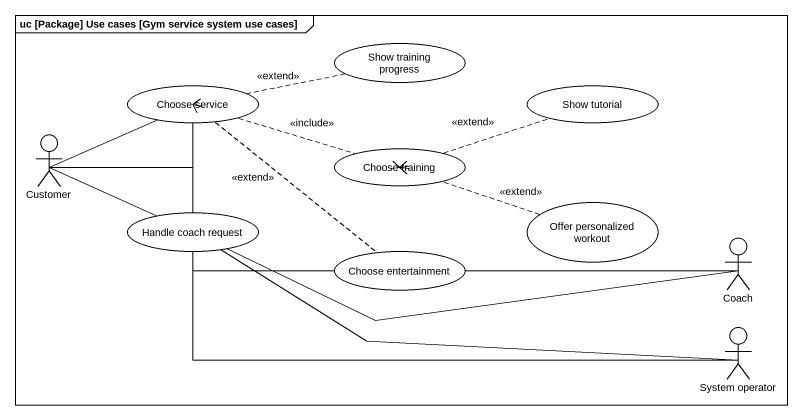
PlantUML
@startuml
mainframe uc [Package] Use cases [Gym service system use cases]
usecase "Show training progress" as Show_training_progress #FFFFFF
usecase "Choose service" as Choose_service #FFFFFF
usecase "Show tutorial" as Show_tutorial #FFFFFF
actor Customer #FFFFFF
usecase "Choose training" as Choose_training #FFFFFF
usecase "Offer personalized workout" as Offer_personalized_workout #FFFFFF
usecase "Handle coach request" as Handle_coach_request #FFFFFF
usecase "Choose entertainment" as Choose_entertainment #FFFFFF
actor Coach #FFFFFF
actor "System operator" as System_operator #FFFFFF
Show_training_progress .left.> Choose_service : <<extend>>
Choose_service .right.> Choose_training : <<include>>
Show_tutorial .left.> Choose_training : <<extend>>
Customer -right- Choose_service
Customer -right- Handle_coach_request
Offer_personalized_workout .left.> Choose_training : <<extend>>
Choose_entertainment .up.> Choose_service : <<extend>>
Coach -left- Handle_coach_request
System_operator -left- Handle_coach_request
@enduml
